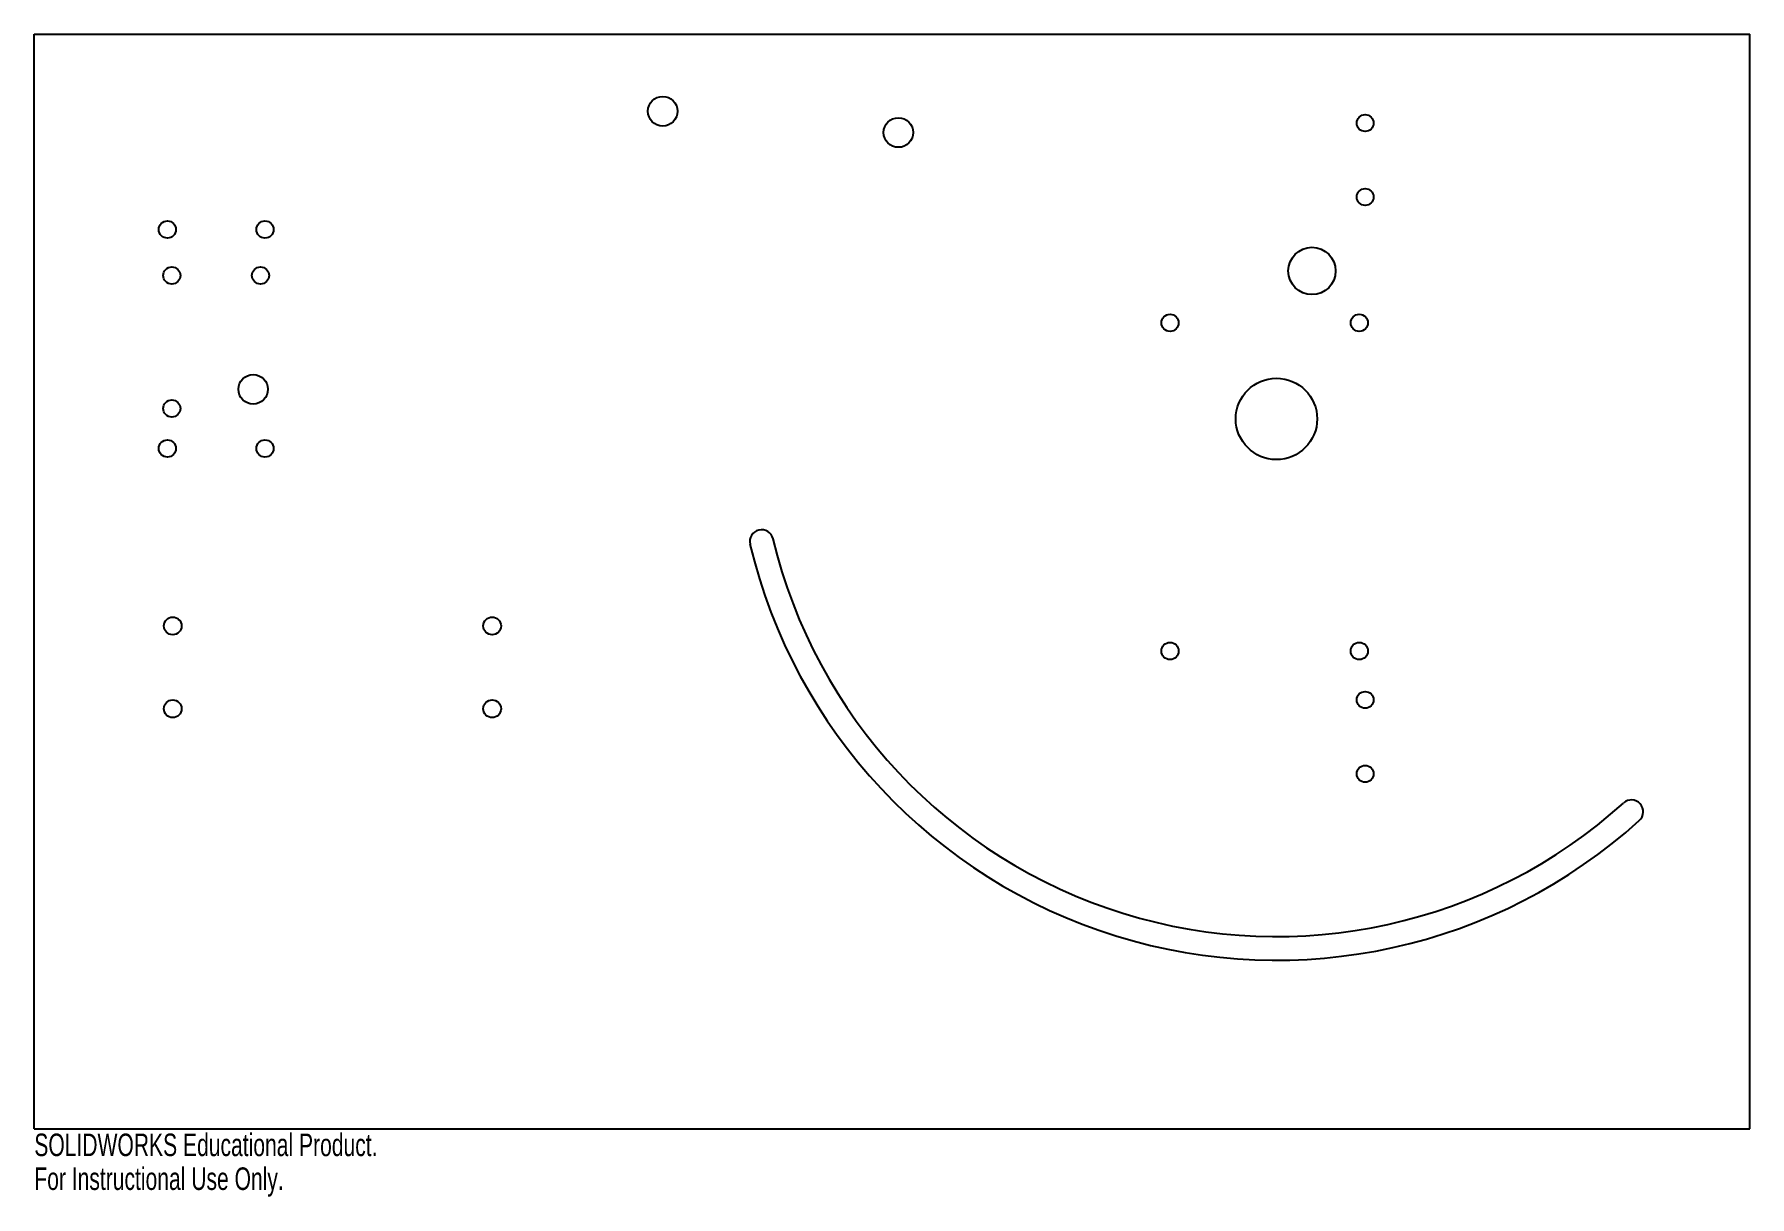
# Model space of a CAD drawing. Header units: inches. Extents: x -6.2 to 8.2, y -6.3 to 3.5.
import ezdxf

# ---------------------------------------------------------------- set-up
doc = ezdxf.new("R2010")
doc.units = ezdxf.units.IN
doc.header["$MEASUREMENT"] = 0
doc.styles.add('SLDTEXTSTYLE0', font='TXT', dxfattribs={"width": 0.7})

msp = doc.modelspace()

# ---------------------------------------------------------------- linework, layer by layer
at = {"color": 7, "linetype": 'Continuous', "lineweight": 25}
for p, q in [((-6.25, 3.5), (8.25, 3.5)), ((-6.25, -5.75), (-6.25, 3.5)), ((8.25, -5.75), (8.25, 3.5)), ((-6.25, -5.75), (8.25, -5.75))]:
    msp.add_line(p, q, dxfattribs=at)
for centre, radius in [((-0.938, 2.85), 0.125), ((1.054, 2.67), 0.125), ((5, 2.75), 0.071), ((5, 2.125), 0.071), ((-5.125, 1.85), 0.0725), ((-4.3, 1.85), 0.0725), ((4.55, 1.5), 0.2), ((-5.088, 1.462), 0.0725), ((-4.338, 1.462), 0.0725), ((3.35, 1.062), 0.0725), ((4.95, 1.062), 0.0725), ((-4.4, 0.5), 0.125), ((4.25, 0.25), 0.344), ((-5.088, 0.338), 0.0725), ((-5.125, 0), 0.0725), ((-4.3, 0), 0.0725), ((-5.08, -1.5), 0.075), ((-2.38, -1.5), 0.075), ((3.35, -1.712), 0.0725), ((4.95, -1.712), 0.0725), ((-5.08, -2.2), 0.075), ((-2.38, -2.2), 0.075), ((5, -2.125), 0.071), ((5, -2.75), 0.071)]:
    msp.add_circle(centre, radius, dxfattribs=at)
for centre, radius, start, end in [((-0.103, -0.787), 0.1, 13.3995, 193.3995), ((4.25, 0.25), 4.575, 193.3995, 312.0973), ((4.25, 0.25), 4.375, 193.3995, 312.0973), ((7.25, -3.07), 0.1, 312.0973, 132.0973)]:
    msp.add_arc(centre, radius, start, end, dxfattribs=at)

# ---------------------------------------------------------------- texts
at = {"color": 7, "linetype": 'Continuous', "char_height": 0.1903, "attachment_point": 1, "style": 'SLDTEXTSTYLE0'}
for s, insert in [('SOLIDWORKS Educational Product.', (-6.25, -5.79)), ('For Instructional Use Only.', (-6.25, -6.076))]:
    msp.add_mtext(s, dxfattribs=dict(at, insert=insert))

doc.saveas('drawing.dxf')
